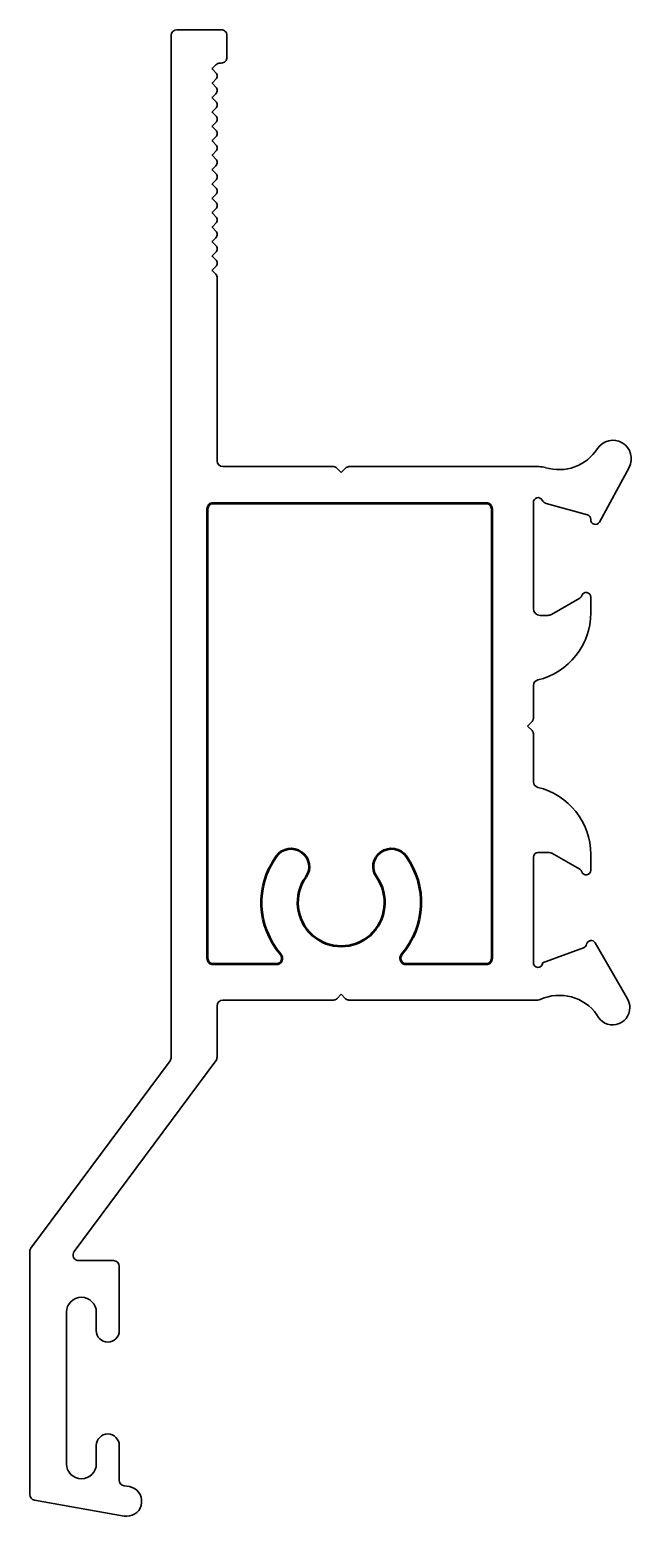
# Model space of a CAD drawing. Extents: x -14.8 to 11.4, y -22.6 to 42.1.
import ezdxf

# ---------------------------------------------------------------- set-up
doc = ezdxf.new("R2010")
doc.units = 0
doc.header["$MEASUREMENT"] = 0
doc.layers.add('Profile1', color=4, linetype='CONTINUOUS', lineweight=35)
doc.layers.add('Profile2', color=6, linetype='CONTINUOUS', lineweight=50)

msp = doc.modelspace()

# ---------------------------------------------------------------- linework, layer by layer
at = {"layer": 'Profile1', "color": 0}
for p, q in [((-8.366, 42.143), (-6.436, 42.143)), ((-8.616, -2.595), (-8.616, 41.893)), ((-6.186, 41.893), (-6.186, 40.943)), ((-6.67, 40.618), (-6.81, 40.478)), ((-6.81, 40.407), (-6.676, 40.273)), ((-6.436, 40.693), (-6.49, 40.693)), ((-6.676, 39.985), (-6.81, 39.851)), ((-6.81, 39.78), (-6.676, 39.646)), ((-6.676, 39.359), (-6.81, 39.224)), ((-6.81, 39.153), (-6.676, 39.019)), ((-6.676, 38.732), (-6.81, 38.597)), ((-6.81, 38.527), (-6.676, 38.392)), ((-6.676, 38.105), (-6.81, 37.97)), ((-6.81, 37.9), (-6.676, 37.765)), ((-6.676, 37.478), (-6.81, 37.343)), ((-6.81, 37.273), (-6.676, 37.138)), ((-6.676, 36.851), (-6.81, 36.717)), ((-6.81, 36.646), (-6.676, 36.511)), ((-6.676, 36.224), (-6.81, 36.09)), ((-6.81, 36.019), (-6.676, 35.884)), ((-6.676, 35.597), (-6.81, 35.463)), ((-6.81, 35.392), (-6.676, 35.258)), ((-6.676, 34.97), (-6.81, 34.836)), ((-6.81, 34.765), (-6.676, 34.631)), ((-6.676, 34.343), (-6.81, 34.209)), ((-6.81, 34.138), (-6.676, 34.004)), ((-6.676, 33.716), (-6.81, 33.582)), ((-6.81, 33.511), (-6.676, 33.377)), ((-6.676, 33.089), (-6.81, 32.955)), ((-6.81, 32.884), (-6.676, 32.75)), ((-6.676, 32.463), (-6.81, 32.328)), ((-6.81, 32.257), (-6.676, 32.123)), ((-6.676, 31.836), (-6.81, 31.701)), ((-6.81, 31.63), (-6.676, 31.496)), ((-6.616, 31.352), (-6.616, 23.371)), ((-6.37, 23.121), (-1.544, 23.121)), ((-1.401, 23.061), (-1.21, 22.871)), ((-1.21, 22.871), (-1.02, 23.061)), ((-0.876, 23.121), (7.39, 23.121)), ((11.326, 23.091), (10.035, 20.707)), ((7.159, 21.572), (7.159, 16.946)), ((9.513, 21.028), (7.719, 21.521)), ((7.943, 16.686), (9.18, 17.4)), ((9.659, 17.446), (9.659, 16.753)), ((7.459, 16.646), (7.793, 16.646)), ((7.159, 13.591), (7.159, 12.163)), ((7.099, 12.019), (6.909, 11.828)), ((6.909, 11.828), (7.099, 11.638)), ((7.159, 11.494), (7.159, 9.402)), ((7.159, 6.12), (7.159, 1.52)), ((7.864, 6.32), (7.359, 6.32)), ((9.179, 5.593), (7.966, 6.293)), ((9.659, 6.24), (9.659, 5.547)), ((7.559, 1.52), (9.346, 2.171)), ((9.847, 2.39), (11.258, -0.055)), ((-1.21, 0.149), (-1.401, -0.041)), ((-1.02, -0.041), (-1.21, 0.149)), ((-6.62, -0.351), (-6.621, -2.593)), ((-1.544, -0.101), (-6.37, -0.101)), ((7.356, -0.101), (-0.876, -0.101)), ((-14.729, -10.897), (-8.666, -2.744)), ((-6.67, -2.742), (-12.844, -11.044)), ((-14.778, -21.63), (-14.778, -11.046)), ((-12.643, -11.443), (-11.128, -11.443)), ((-10.878, -11.693), (-10.878, -14.493)), ((-13.178, -13.693), (-13.178, -20.293)), ((-11.878, -14.493), (-11.878, -13.693)), ((-11.878, -20.293), (-11.878, -19.493)), ((-10.878, -19.493), (-10.878, -20.998)), ((-10.672, -21.244), (-10.438, -21.285)), ((-10.664, -22.565), (-14.572, -21.876))]:
    msp.add_line(p, q, dxfattribs=at)
for centre, radius, start, end in [((-8.366, 41.893), 0.25, 90, 179.98124), ((-6.436, 41.893), 0.25, 359.99996, 90.00004), ((-6.436, 40.943), 0.25, 269.99996, 0.00004), ((-6.775, 40.443), 0.05, 134.99996, 225.00004), ((-6.819, 40.129), 0.203, 0, 45), ((-6.819, 40.129), 0.203, 315, 360), ((-6.49, 40.439), 0.254, 90, 135), ((-6.775, 39.816), 0.05, 134.99996, 225.00004), ((-6.819, 39.502), 0.203, 0, 45), ((-6.819, 39.502), 0.203, 315, 360), ((-6.775, 39.189), 0.05, 134.99996, 225.00004), ((-6.819, 38.875), 0.203, 0, 45), ((-6.819, 38.875), 0.203, 315, 360), ((-6.775, 38.562), 0.05, 134.99996, 225.00004), ((-6.819, 38.248), 0.203, 0, 45), ((-6.819, 38.248), 0.203, 315, 360), ((-6.775, 37.935), 0.05, 134.99996, 225.00004), ((-6.819, 37.622), 0.203, 0, 45), ((-6.819, 37.622), 0.203, 315, 0), ((-6.775, 37.308), 0.05, 134.99996, 225.00004), ((-6.819, 36.995), 0.203, 0, 45), ((-6.819, 36.995), 0.203, 315, 360), ((-6.775, 36.681), 0.05, 134.99996, 225.00004), ((-6.819, 36.368), 0.203, 0, 45), ((-6.819, 36.368), 0.203, 315, 0), ((-6.775, 36.054), 0.05, 134.99996, 225.00004), ((-6.819, 35.741), 0.203, 0, 45), ((-6.819, 35.741), 0.203, 315, 360), ((-6.775, 35.427), 0.05, 134.99996, 225.00004), ((-6.819, 35.114), 0.203, 0, 45), ((-6.819, 35.114), 0.203, 315, 360), ((-6.775, 34.8), 0.05, 134.99996, 225.00004), ((-6.819, 34.487), 0.203, 0, 45), ((-6.819, 34.487), 0.203, 315, 0), ((-6.775, 34.173), 0.05, 134.99996, 225.00004), ((-6.819, 33.86), 0.203, 0, 45), ((-6.819, 33.86), 0.203, 315, 360), ((-6.775, 33.547), 0.05, 134.99996, 225.00004), ((-6.819, 33.233), 0.203, 0, 45), ((-6.819, 33.233), 0.203, 315, 0), ((-6.775, 32.92), 0.05, 134.99996, 225.00004), ((-6.819, 32.606), 0.203, 0, 45), ((-6.819, 32.606), 0.203, 315, 360), ((-6.775, 32.293), 0.05, 134.99996, 225.00004), ((-6.819, 31.979), 0.203, 0, 45), ((-6.819, 31.979), 0.203, 315, 360), ((-6.775, 31.666), 0.05, 134.99996, 225.00004), ((-6.819, 31.352), 0.203, 0, 45), ((10.622, 23.472), 0.8, 331.56358, 147.19384), ((-6.366, 23.371), 0.25, 180, 270), ((8.269, 24.989), 2, 252.97114, 327.19384), ((-1.544, 22.918), 0.203, 45, 90), ((-0.876, 22.918), 0.203, 90, 135), ((7.39, 22.121), 1, 72.97114, 90), ((7.359, 21.572), 0.2, 28.39898, 180), ((7.799, 21.81), 0.3, 208.39898, 254.64258), ((9.46, 20.835), 0.2, 355.3109, 74.64258), ((9.859, 20.803), 0.2, 175.3109, 331.56358), ((9.08, 17.574), 0.2, 300.00002, 341.40961), ((9.459, 17.446), 0.2, 360, 161.40961), ((7.459, 16.946), 0.3, 180, 270), ((6.659, 16.753), 3, 283.34243, 359.99995), ((7.793, 16.946), 0.3, 270, 300.00002), ((7.409, 13.591), 0.25, 103.34243, 180), ((6.956, 12.163), 0.203, 315, 360), ((6.956, 11.494), 0.203, 360, 45), ((7.409, 9.402), 0.25, 180, 256.65759), ((6.659, 6.24), 3, 360, 76.65759), ((7.359, 6.12), 0.2, 90, 180), ((7.864, 6.117), 0.203, 59.99998, 90), ((9.077, 5.417), 0.203, 18.76254, 59.99998), ((9.459, 5.547), 0.2, 198.76254, 0), ((9.277, 2.362), 0.203, 289.99998, 349.7371), ((9.674, 2.29), 0.2, 29.99998, 169.7371), ((7.359, 1.52), 0.2, 180, 0.00002), ((8.293, -1.897), 2, 35.11248, 114.59687), ((-6.37, -0.351), 0.25, 90, 179.98124), ((-1.544, 0.102), 0.203, 270, 315), ((-0.876, 0.102), 0.203, 225, 270), ((7.356, 0.149), 0.25, 270, 294.59687), ((10.609, -0.43), 0.75, 204.97499, 360), ((10.609, -0.43), 0.75, 360, 30.00001), ((-8.866, -2.595), 0.25, 323.36108, 0), ((-6.871, -2.593), 0.25, 323.36108, 359.98124), ((-14.528, -11.046), 0.25, 143.36108, 180), ((-12.643, -11.193), 0.25, 143.36108, 270), ((-11.128, -11.693), 0.25, 0, 90), ((-12.528, -13.693), 0.65, 0, 180), ((-11.378, -14.493), 0.5, 180, 0), ((-11.378, -19.493), 0.5, 0, 180), ((-12.528, -20.293), 0.65, 180, 0), ((-10.628, -20.998), 0.25, 180.00002, 259.99998), ((-10.551, -21.925), 0.65, 270, 79.99998), ((-14.528, -21.63), 0.25, 180.00002, 259.99998), ((-10.551, -21.925), 0.65, 259.99998, 270)]:
    msp.add_arc(centre, radius, start, end, dxfattribs=at)
at = {"layer": 'Profile2', "color": 0}
msp.add_lwpolyline([(5.359, 21.273, 0.414214), (5.109, 21.523), (-6.796, 21.523, 0.414214), (-7.046, 21.273), (-7.046, 1.719, 0.414214), (-6.796, 1.469), (-4.031, 1.469, 0.641336), (-3.841, 1.882, -0.345437), (-4.034, 6.161, -0.999999), (-2.756, 5.249, 1.942997), (0.336, 5.249, -1), (1.614, 6.161, -0.345437), (1.421, 1.882, 0.641336), (1.61, 1.469), (5.109, 1.469, 0.414214), (5.359, 1.719)], format="xyb", close=True, dxfattribs=at)

doc.saveas('drawing.dxf')
